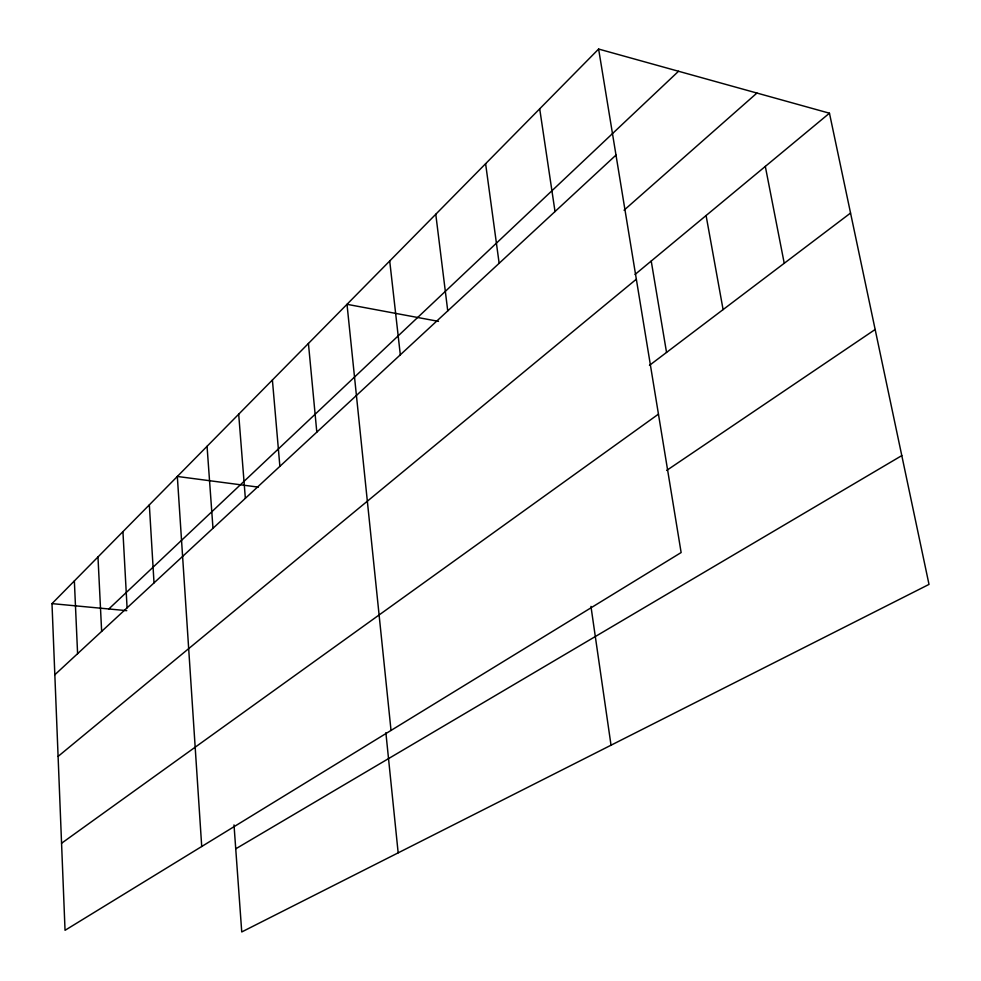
<?xml version="1.0" encoding="UTF-8"?>
<svg xmlns="http://www.w3.org/2000/svg" width="981" height="981" viewBox="0 0 981 981"><rect width="100%" height="100%" fill="white"/><g stroke="black" fill="none" stroke-linecap="round" stroke-linejoin="round"><path stroke-width="1.47" d="M598.618 49.05L681.133 552.548L65.04 930.307L51.993 603.622L598.618 49.05L829.46 113.207L929.007 584.406L241.743 931.95L234.005 824.911M108.817 608.968L678.545 71.257M54.826 674.756L615.994 155.084M624.051 210.204L756.94 93.048M635.014 274.484L829.46 113.207M58.087 756.412L636.338 279.205M649.471 365.361L850.552 213.049M61.558 843.255L658.447 414.141M666.675 470.426L875.162 329.493M235.734 848.823L901.797 455.601M51.993 603.622L126.757 610.66M258.359 487.128L177.328 476.459L201.718 846.493M438.482 321.363L347.004 304.318L391.027 730.428M765.315 166.402L784.236 263.288M706.087 215.526L723.095 309.591M651.225 261.032L666.54 352.437M539.697 108.817L555.025 211.553M590.954 606.393L611.028 745.204M485.607 163.692L499.145 263.3M435.772 214.25L447.753 310.891M389.715 260.983L400.322 354.815M385.876 732.697L398.163 852.845M308.426 343.448L316.814 432.143M272.399 380.003L279.879 466.355M238.69 414.215L245.348 498.336M207.052 446.306L212.987 528.305M149.333 504.859L154.017 582.91M122.932 531.653L127.076 607.852M97.977 556.963L101.644 631.408M74.36 580.911L77.597 653.677"/></g></svg>
